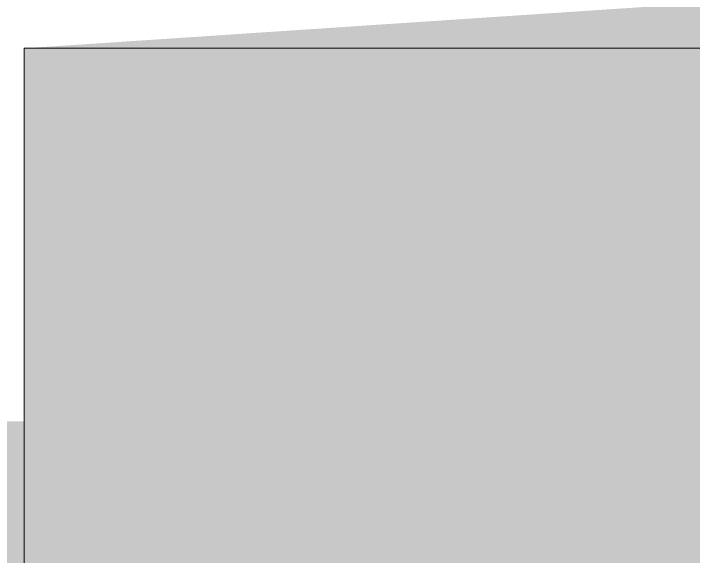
# Model space of a CAD drawing. Header units: millimetres. Extents: x 81773 to 282675, y -8553 to 29000.
# Drawn here: x 109770.972 to 109772.79, y 6597.641 to 6599.093 of the extents above; entities that cross this region are included whole.
import ezdxf

# ---------------------------------------------------------------- set-up
doc = ezdxf.new("R2010")
doc.units = ezdxf.units.MM
doc.layers.add('A-GENM-2', color=5, linetype='Continuous', lineweight=9, true_color=0x0000ff)
doc.layers.add('A-WALL-FNSH-1', color=9, linetype='Continuous', lineweight=9, true_color=0x808080)

# ---------------------------------------------------------------- blocks, each defined once
blk = doc.blocks.new('Плинтус - Плинтус светлый _сад_-33412382-План раскладки напольных покрытий 3 этажа в осях 23-33')
at = {"layer": 'A-GENM-2'}
blk.add_hatch(color=256, dxfattribs=at).paths.add_polyline_path([(524.0001, -15), (509.0001, 0), (-1, -1), (-1, -15), (520.0497, -15)])
blk.add_line((0, 0), (509.0001, 0), dxfattribs=at)
blk = doc.blocks.new('Плинтус - Плинтус светлый _сад_-33412378-План раскладки напольных покрытий 3 этажа в осях 23-33')
at = {"layer": 'A-GENM-2'}
blk.add_hatch(color=256, dxfattribs=at).paths.add_polyline_path([(-15, -15), (1420, -15), (1419, 0), (0, 0)])
blk.add_line((0, 0), (1419, 0), dxfattribs=at)

msp = doc.modelspace()

# ---------------------------------------------------------------- linework, layer by layer
at = {"layer": 'A-WALL-FNSH-1'}
for p, q in [((109770.9999, 6599), (110280, 6599)), ((109770.9999, 5155), (109770.9999, 6599))]:
    msp.add_line(p, q, dxfattribs=at)

# ---------------------------------------------------------------- block references
at = {"layer": 'A-GENM-2', "rotation": 90}
msp.add_blockref('Плинтус - Плинтус светлый _сад_-33412378-План раскладки напольных покрытий 3 этажа в осях 23-33', (109770.9999, 5180), dxfattribs=at)
at = {"layer": 'A-GENM-2'}
msp.add_blockref('Плинтус - Плинтус светлый _сад_-33412382-План раскладки напольных покрытий 3 этажа в осях 23-33', (109770.9999, 6599), dxfattribs=at)

doc.saveas('drawing.dxf')
